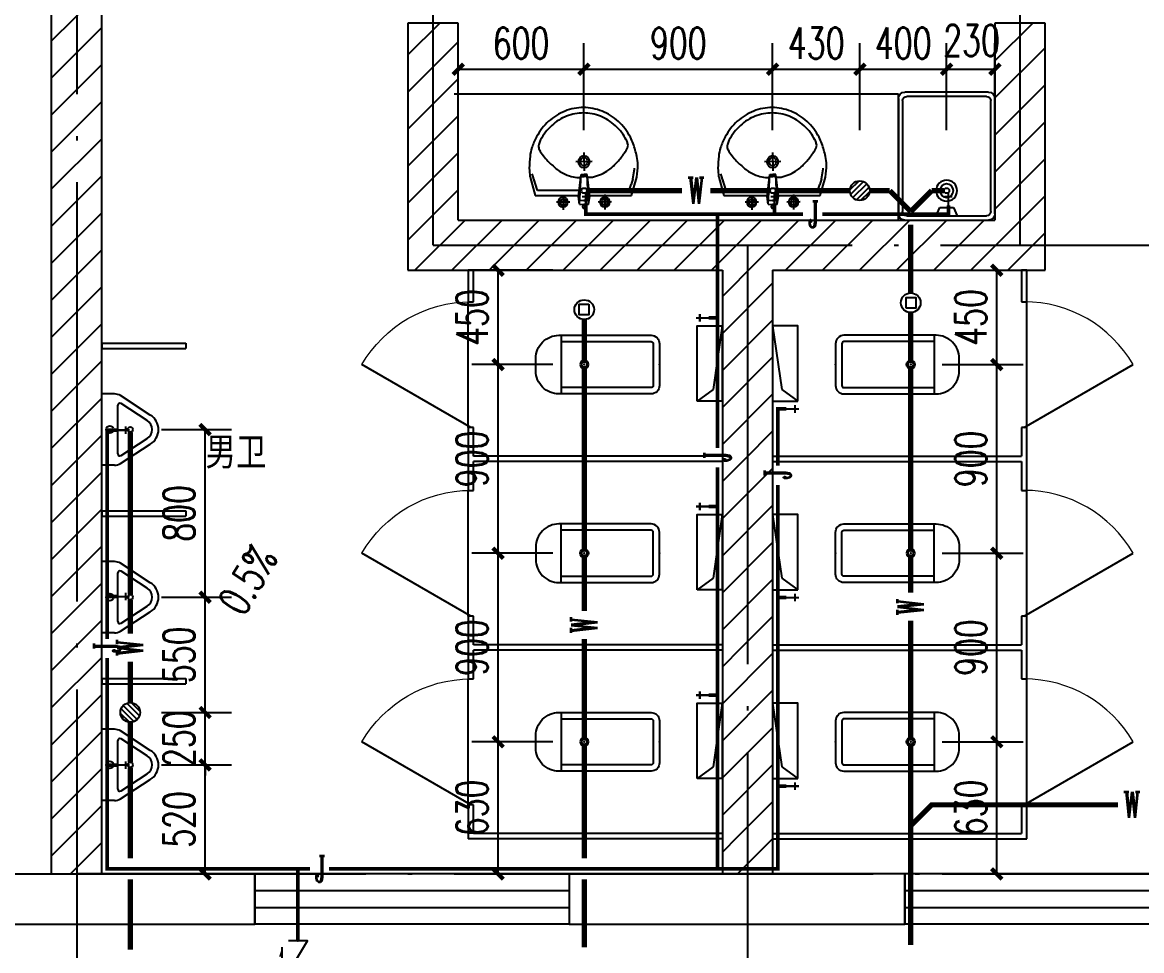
# Model space of a CAD drawing. Extents: x 12811826 to 27008858, y -1172757 to 50528.
# Drawn here: x 13500950 to 13506289, y -595630 to -591201 of the extents above; entities that cross this region are included whole.
import ezdxf

# ---------------------------------------------------------------- set-up
doc = ezdxf.new("R2010")
doc.units = 0
doc.header["$LTSCALE"] = 1000
doc.header["$MEASUREMENT"] = 0
doc.linetypes.add('DOTE', pattern=[2.42, 2, -0.2, 0.02, -0.2])
for name, color, linetype in [('DIM_SYMB', 3, 'Continuous'), ('DOTE', 8, 'DOTE'), ('EQUIP_地漏', 7, 'Continuous'), ('EQUIP_污水', 7, 'Continuous'), ('EQUIP_给水', 7, 'Continuous'), ('LVTRY', 6, 'Continuous'), ('PIPE-污水', 2, 'Continuous'), ('PIPE-给水', 3, 'Continuous'), ('PUB_HATCH', 8, 'Continuous'), ('PUB_TEXT', 7, 'Continuous'), ('TEXT_污水', 7, 'Continuous'), ('TEXT_给水', 7, 'Continuous'), ('TWT_DIM', 3, 'Continuous'), ('VALVE_给水', 7, 'Continuous'), ('WALL', 9, 'Continuous'), ('WALL-PARAPET', 6, 'Continuous'), ('WINDOW', 4, 'Continuous')]:
    doc.layers.add(name, color=color, linetype=linetype)
doc.styles.add('_TCH_DIM', font='SIMPLEX', dxfattribs={"bigfont": 'GBCBIG'})
doc.styles.add('_TCH_DIM_T3', font='SIMPLEX', dxfattribs={"width": 0.705882, "bigfont": 'GBCBIG'})
doc.styles.add('_TWT_PIPETEXT', font='COMPLEX', dxfattribs={"width": 0.8, "height": 2.5, "bigfont": 'HZTXT'})
doc.styles.add('YAYA', font='', dxfattribs={"width": 0.8, "height": 1})
doc.styles.get('YAYA').set_extended_font_data('SimSun')
doc.dimstyles.new('_TWT_ARCH&&50', dxfattribs={"dimtxt": 148.75, "dimasz": 50, "dimexe": 125, "dimexo": 150, "dimgap": 50, "dimtad": 1, "dimdec": 0, "dimzin": 0, "dimdsep": 46, "dimtxsty": '_TCH_DIM_T3', "dimblk": 'ARCHTICK', "dimcen": 0.09, "dimclrt": 7, "dimazin": 2, "dimtfac": 1, "dimtdec": 0, "dimtix": 1, "dimtmove": 2, "dimatfit": 3, "dimfxl": 0, "dimtolj": 1, "dimtzin": 0, "dimarcsym": 0})
pattern_1 = [(45, (0, 89.76), (-88.388383, 88.388383), [])]

# ---------------------------------------------------------------- blocks, each defined once
blk = doc.blocks.new('954652')
at = {"layer": 'LVTRY', "color": 3}
for p, q in [((1767462.5, 101357.1), (1767506.3, 101053.6)), ((1767506.3, 101053.6), (1767582.5, 100997.1))]:
    blk.add_line(p, q, dxfattribs=at)
blk.add_lwpolyline([(1767582.5, 100997.1), (1767582.5, 101357.1), (1767462.5, 101357.1), (1767462.5, 100997.1)], close=True, dxfattribs=at)
blk = doc.blocks.new('$lvtry$00000037')
for p, q in [((-305, -430, 0), (-305, -30, 0)), ((-285, -420, 0), (-285, -40, 0)), ((-275, 0, 0), (275, 0, 0)), ((-265, -20, 0), (265, -20, 0)), ((285, -40, 0), (285, -420, 0)), ((305, -30, 0), (305, -430, 0)), ((285, -180, 0), (245, -197.5, 0)), ((245, -197.5, 0), (245, -262.5, 0)), ((245, -262.5, 0), (285, -280, 0)), ((275, -460, 0), (-275, -460, 0)), ((265, -440, 0), (-265, -440, 0))]:
    blk.add_line(p, q)
for radius in [50, 32.5]:
    blk.add_circle((165, -230, 0), radius)
for centre, radius, start, end in [((-275, -30, 0), 30, 90, 180), ((-265, -40, 0), 20, 90, 180), ((265, -40, 0), 20, 0, 90), ((275, -30, 0), 30, 0, 90), ((-265, -420, 0), 20, 180, 270), ((265, -420, 0), 20, 270, 0), ((-275, -430, 0), 30, 180, 270), ((275, -430, 0), 30, 270, 0)]:
    blk.add_arc(centre, radius, start, end)
blk = doc.blocks.new('$lvtry$00000007')
for p, q in [((-170, 0, 0), (170, 0, 0)), ((-170, -61.1, 0), (-170, 0, 0)), ((170, -61.1, 0), (170, 0, 0)), ((-161.9, -88.4, 0), (-69.3, -230.6, 0)), ((-124.2, -91.5, 0), (-43.3, -215.6, 0)), ((-115.8, -76, 0), (115.8, -76, 0)), ((43.3, -215.6, 0), (124.2, -91.5, 0)), ((69.3, -230.6, 0), (161.9, -88.4, 0))]:
    blk.add_line(p, q)
blk.add_circle((0, -38, 0), 17.7)
for centre, radius, start, end in [((-120, -61.1, 0), 50, 180, 213.0863), ((-115.8, -86, 0), 10, 90, 213.0863), ((115.8, -86, 0), 10, 326.9137, 90), ((120, -61.1, 0), 50, 326.9137, 0), ((0, -190.6, 0), 80, 210, 330), ((0, -190.6, 0), 50, 210, 330)]:
    blk.add_arc(centre, radius, start, end)
blk = doc.blocks.new('$TCHSYS$APDOOR2D')
blk.add_line((0.5, 0), (0, 0.866))
at = {"lineweight": 13}
blk.add_arc((0.5, 0), 1, 120, 180, dxfattribs=at)
blk = doc.blocks.new('$lvtry$00000192')
for p, q in [((-108.8, -118, 0), (-109.6, -48.6, 0)), ((110, -117.2, 0), (109.2, -47.8, 0)), ((-143.9, -83.7, 0), (-74.5, -82.9, 0)), ((-23.5, -72.4, 0), (-30.1, -109.3, 0)), ((-23.5, -72.4, 0), (0.2, -72.7, 0)), ((-23.5, -72.4, 0), (-17.3, -211.8, 0)), ((-22.7, -91.1, 0), (0, -91.4, 0)), ((22.7, -91.7, 0), (0, -91.4, 0)), ((24, -73, 0), (0.2, -72.7, 0)), ((24, -73, 0), (14.4, -212.1, 0)), ((24, -73, 0), (29.7, -110, 0)), ((74.9, -82.9, 0), (144.3, -82.1, 0)), ((-249.2, -114, 0), (-276.5, -200, 0)), ((-29.5, -114, 0), (-249.2, -114, 0)), ((-236.7, -137.8, 0), (-247.1, -165.9, 0)), ((-234.7, -137.8, 0), (-26.5, -137.8, 0)), ((-30.1, -109.3, 0), (-17.3, -211.8, 0)), ((29.7, -110, 0), (14.4, -212.1, 0)), ((25.5, -137.8, 0), (243.1, -137.8, 0)), ((255.6, -114, 0), (29.1, -114, 0)), ((243.1, -137.8, 0), (262.9, -191.6, 0)), ((243.1, -137.8, 0), (271.8, -215.7, 0)), ((282.9, -200, 0), (255.6, -114, 0)), ((-256.5, -191.6, 0), (-247.1, -165.9, 0)), ((-17.7, -202.1, 0), (-1.3, -202.3, 0)), ((15, -202.5, 0), (-1.3, -202.3, 0)), ((-17.3, -211.8, 0), (-1.5, -211.9, 0)), ((14.4, -212.1, 0), (-1.5, -211.9, 0)), ((0.7, -314.2, 0), (-0.3, -228.6, 0)), ((-42.6, -271.9, 0), (43, -270.9, 0))]:
    blk.add_line(p, q)
for points in [[(-276.5, -200, 0.044851), (-281.9, -257.3, 0.06689), (-276.8, -295.6, 0.023023), (-257.4, -356.1, 0.044853), (-243.3, -385.6, 0.043799), (-214.9, -425.2, 0.044001), (-180.1, -459.1, 0.042834), (-139.4, -486.8, 0.043018), (-94.7, -507.1, 0.042273), (-46.8, -519.7, 0.042347), (2.4, -524, 0.04234), (51.7, -519.9, 0.042268), (99.6, -507.6, 0.043003), (144.4, -487.6, 0.042821), (185.3, -460, 0.043985), (220.2, -426.4, 0.043782), (248.9, -386.9, 0.044843), (272.9, -337.5, 0.059205), (282.9, -297.1, 0.030672), (286.5, -240.9, 0.04375), (283.2, -201.5, 0.001982), (283.1, -201.1, 0.000717), (282.9, -200)], [(-20.5, -199.9, 0.021783), (-40.4, -199.8, 0.043137), (-49.1, -200.9, 0.041783), (-92.1, -214, 0.044848), (-129.2, -232.9, 0.04131), (-155.5, -252.5, 0.026055), (-193.7, -290, 0.052783), (-227.6, -335.8, 0.159914), (-230.5, -349.3, 0.063485), (-228.6, -357.5, 0.0374), (-221.4, -373, 0.051256), (-198.3, -406.2, 0.043963), (-164.1, -439.5, 0.042872), (-127, -464.8, 0.042994), (-86.3, -483.4, 0.042296), (-42.5, -494.8, 0.042347), (2.5, -498.8, 0.042341), (47.5, -495.1, 0.042292), (91.3, -483.8, 0.04298), (132.2, -465.5, 0.042859), (169.4, -440.4, 0.043948), (202.3, -408.7, 0.046877), (227.2, -374.1, 0.041749), (235.2, -357.2, 0.059652), (238.1, -345.7, 0.177603), (233.7, -327, 0.063235), (189.1, -274.6, 0.024325), (145.8, -238.9, 0.043369), (120, -222.9, 0.042415), (76.2, -205.2, 0.050318), (37.7, -197.5, 0.034463), (32.6, -197.3, 0.015757), (19, -198.3, 0.015757)]]:
    blk.add_lwpolyline(points, format="xyb")
at = {"elevation": 0}
blk.add_lwpolyline([(-256.5, -191.6), (-264.5, -236.9), (-264.3, -241.3)], dxfattribs=at)
for centre, radius in [((-109.2, -83.3, 0), 23.8), ((-109.2, -83.3, 0), 14.2), ((109.6, -82.5, 0), 23.8), ((109.6, -82.5, 0), 14.2), ((0.2, -271.4, 0), 28.5), ((0.2, -271.4, 0), 19)]:
    blk.add_circle(centre, radius)
for centre, start, end in [((-1.2, -61.2, 0), 79.8328, 278.7823), ((1, -61.3, 0), 259.8328, 98.7823)]:
    blk.add_arc(centre, 6.83, start, end)
blk.add_point((0, -91.4, 0))
blk = doc.blocks.new('$lvtry$00000200')
at = {"color": 0}
for p, q in [((-109.8, -40, 0), (-109.8, -469.7, 0)), ((99.8, -30, 0), (-99.8, -30, 0)), ((109.8, -469.7, 0), (109.8, -40, 0))]:
    blk.add_line(p, q, dxfattribs=at)
at = {"color": 0, "elevation": 0}
blk.add_lwpolyline([(99.8, 0), (-99.8, 0, 0.414214), (-139.8, -40), (-139.8, -479.7, 0.414214), (-29.8, -589.7), (29.8, -589.7, 0.414214), (139.8, -479.7), (139.8, -40, 0.414214)], format="xyb", close=True, dxfattribs=at)
blk.add_lwpolyline([(139.8, -469.7), (-139.8, -469.7)], dxfattribs=at)
at = {"color": 0}
blk.add_circle((0, -358.6, 0), 20, dxfattribs=at)
for centre, start, end in [((-99.8, -40, 0), 90, 180), ((99.8, -40, 0), 0, 90)]:
    blk.add_arc(centre, 10, start, end, dxfattribs=at)
for p in [(0, 0), (0, -358.6, 0)]:
    blk.add_point(p, dxfattribs=at)
blk = doc.blocks.new('$TCHSYS$WIN2D')
for p, q in [((-0.5, 0.5), (0.5, 0.5)), ((-0.5, 0.5), (-0.5, -0.5)), ((0.5, 0.5), (0.5, -0.5)), ((0.5, 0.1667), (-0.5, 0.1667)), ((0.5, -0.1667), (-0.5, -0.1667)), ((-0.5, -0.5), (0.5, -0.5))]:
    blk.add_line(p, q)
blk = doc.blocks.new('$TwtSys$00000147')
blk.add_circle((0, 0, 0), 1)
blk = doc.blocks.new('$TwtSys$00000136')
at = {"elevation": 0}
blk.add_lwpolyline([(-51, 45), (51, 45), (51, -49), (-51, -49)], close=True, dxfattribs=at)
blk.add_circle((0, 0, 0), 93.8)
blk = doc.blocks.new('$TwtSys$00000141')
for p, q in [((-94, 8), (-10, 92)), ((-94, 8), (-10, 92)), ((-87, -35), (35, 87)), ((-87, -35), (35, 87)), ((-66, -66), (66, 66)), ((-66, -66), (66, 66)), ((-32, -87), (88, 33)), ((-32, -87), (88, 33)), ((11, -92), (92, -11)), ((11, -92), (92, -11))]:
    blk.add_line(p, q)
blk.add_circle((0, 0), 94)
blk.add_circle((0, 0), 94)
blk = doc.blocks.new('$TwtSys$00000320')
at = {"const_width": 20}
for points in [[(0, 0), (0, -121)], [(-37, -83), (37, -83)]]:
    blk.add_lwpolyline(points, dxfattribs=at)
blk = doc.blocks.new('$VALVE$00000315')
blk.add_line((-75, 125), (75, 125))
blk.add_lwpolyline([(-125, -75), (-125, 75), (125, -75), (125, 75)])
for p in [(-125, 0), (125, 0)]:
    blk.add_point(p)
blk.add_solid([(0, 125), (0, 150), (75, 125)])
blk = doc.blocks.new('_ArchTick')
at = {"color": 0, "linetype": 'ByBlock', "const_width": 0.4}
blk.add_lwpolyline([(-0.5, -0.5), (0.5, 0.5)], dxfattribs=at)
blk = doc.blocks.new('*D408')
at = {"layer": 'Defpoints', "color": 0}
for p in [(13503628.6, -591424.6), (13503028.6, -591865.8), (13503628.6, -591865.8)]:
    blk.add_point(p, dxfattribs=at)
at = {"layer": 'TWT_DIM', "color": 0, "lineweight": -2}
for p, q in [((13503028.6, -591715.8), (13503028.6, -591299.6)), ((13503628.6, -591715.8), (13503628.6, -591299.6)), ((13503028.6, -591424.6), (13503628.6, -591424.6))]:
    blk.add_line(p, q, dxfattribs=at)
at = {"layer": 'TWT_DIM', "color": 0, "lineweight": -2, "xscale": 50, "yscale": 50, "zscale": 50, "rotation": 180}
blk.add_blockref('_ArchTick', (13503028.6, -591424.6), dxfattribs=at)
at = {"layer": 'TWT_DIM', "color": 0, "lineweight": -2, "xscale": 50, "yscale": 50, "zscale": 50}
blk.add_blockref('_ArchTick', (13503628.6, -591424.6), dxfattribs=at)
at = {"layer": 'TWT_DIM', "color": 7, "insert": (13503328.6, -591300.2), "char_height": 148.75, "attachment_point": 5, "style": '_TCH_DIM_T3'}
blk.add_mtext('\\A1;600', dxfattribs=at)
blk = doc.blocks.new('*D409')
at = {"layer": 'Defpoints', "color": 0}
for p in [(13504528.6, -591424.6), (13503628.6, -591865.8), (13504528.6, -591865.8)]:
    blk.add_point(p, dxfattribs=at)
at = {"layer": 'TWT_DIM', "color": 0, "lineweight": -2}
for p, q in [((13503628.6, -591715.8), (13503628.6, -591299.6)), ((13504528.6, -591715.8), (13504528.6, -591299.6)), ((13503628.6, -591424.6), (13504528.6, -591424.6))]:
    blk.add_line(p, q, dxfattribs=at)
at = {"layer": 'TWT_DIM', "color": 0, "lineweight": -2, "xscale": 50, "yscale": 50, "zscale": 50, "rotation": 180}
blk.add_blockref('_ArchTick', (13503628.6, -591424.6), dxfattribs=at)
at = {"layer": 'TWT_DIM', "color": 0, "lineweight": -2, "xscale": 50, "yscale": 50, "zscale": 50}
blk.add_blockref('_ArchTick', (13504528.6, -591424.6), dxfattribs=at)
at = {"layer": 'TWT_DIM', "color": 7, "insert": (13504078.6, -591300.2), "char_height": 148.75, "attachment_point": 5, "style": '_TCH_DIM_T3'}
blk.add_mtext('\\A1;900', dxfattribs=at)
blk = doc.blocks.new('*D410')
at = {"layer": 'Defpoints', "color": 0}
for p in [(13504944.4, -591424.6), (13504528.6, -591865.8), (13504944.4, -591865.8)]:
    blk.add_point(p, dxfattribs=at)
at = {"layer": 'TWT_DIM', "color": 0, "lineweight": -2}
for p, q in [((13504528.6, -591715.8), (13504528.6, -591299.6)), ((13504944.4, -591715.8), (13504944.4, -591299.6)), ((13504528.6, -591424.6), (13504944.4, -591424.6))]:
    blk.add_line(p, q, dxfattribs=at)
at = {"layer": 'TWT_DIM', "color": 0, "lineweight": -2, "xscale": 50, "yscale": 50, "zscale": 50, "rotation": 180}
blk.add_blockref('_ArchTick', (13504528.6, -591424.6), dxfattribs=at)
at = {"layer": 'TWT_DIM', "color": 0, "lineweight": -2, "xscale": 50, "yscale": 50, "zscale": 50}
blk.add_blockref('_ArchTick', (13504944.4, -591424.6), dxfattribs=at)
at = {"layer": 'TWT_DIM', "color": 7, "insert": (13504736.5, -591300.2), "char_height": 148.75, "attachment_point": 5, "style": '_TCH_DIM_T3'}
blk.add_mtext('\\A1;430', dxfattribs=at)
blk = doc.blocks.new('*D411')
at = {"layer": 'Defpoints', "color": 0}
for p in [(13505358.6, -591424.6), (13504944.4, -591865.8), (13505358.6, -591865.8)]:
    blk.add_point(p, dxfattribs=at)
at = {"layer": 'TWT_DIM', "color": 0, "lineweight": -2}
for p, q in [((13504944.4, -591715.8), (13504944.4, -591299.6)), ((13505358.6, -591715.8), (13505358.6, -591299.6)), ((13504944.4, -591424.6), (13505358.6, -591424.6))]:
    blk.add_line(p, q, dxfattribs=at)
at = {"layer": 'TWT_DIM', "color": 0, "lineweight": -2, "xscale": 50, "yscale": 50, "zscale": 50, "rotation": 180}
blk.add_blockref('_ArchTick', (13504944.4, -591424.6), dxfattribs=at)
at = {"layer": 'TWT_DIM', "color": 0, "lineweight": -2, "xscale": 50, "yscale": 50, "zscale": 50}
blk.add_blockref('_ArchTick', (13505358.6, -591424.6), dxfattribs=at)
at = {"layer": 'TWT_DIM', "color": 7, "insert": (13505151.5, -591300.2), "char_height": 148.75, "attachment_point": 5, "style": '_TCH_DIM_T3'}
blk.add_mtext('\\A1;400', dxfattribs=at)
blk = doc.blocks.new('*D412')
at = {"layer": 'Defpoints', "color": 0}
for p in [(13505588.6, -591424.6), (13505358.6, -591865.8), (13505588.6, -591865.8)]:
    blk.add_point(p, dxfattribs=at)
at = {"layer": 'TWT_DIM', "color": 0, "lineweight": -2}
for p, q in [((13505358.6, -591715.8), (13505358.6, -591299.6)), ((13505588.6, -591715.8), (13505588.6, -591299.6)), ((13505358.6, -591424.6), (13505588.6, -591424.6))]:
    blk.add_line(p, q, dxfattribs=at)
at = {"layer": 'TWT_DIM', "color": 0, "lineweight": -2, "xscale": 50, "yscale": 50, "zscale": 50, "rotation": 180}
blk.add_blockref('_ArchTick', (13505358.6, -591424.6), dxfattribs=at)
at = {"layer": 'TWT_DIM', "color": 0, "lineweight": -2, "xscale": 50, "yscale": 50, "zscale": 50}
blk.add_blockref('_ArchTick', (13505588.6, -591424.6), dxfattribs=at)
at = {"layer": 'TWT_DIM', "color": 7, "insert": (13505477.3, -591287.1), "char_height": 148.75, "attachment_point": 5, "style": '_TCH_DIM_T3'}
blk.add_mtext('\\A1;230', dxfattribs=at)
blk = doc.blocks.new('*D413')
at = {"layer": 'Defpoints', "color": 0}
for p in [(13501463.9, -593143.8), (13501821.3, -593143.8), (13501463.9, -593943.8)]:
    blk.add_point(p, dxfattribs=at)
at = {"layer": 'TWT_DIM', "color": 0, "lineweight": -2}
for p, q in [((13501613.9, -593143.8), (13501946.3, -593143.8)), ((13501821.3, -593943.8), (13501821.3, -593143.8)), ((13501613.9, -593943.8), (13501946.3, -593943.8))]:
    blk.add_line(p, q, dxfattribs=at)
at = {"layer": 'TWT_DIM', "color": 0, "lineweight": -2, "xscale": 50, "yscale": 50, "zscale": 50}
for p, rotation in [((13501821.3, -593143.8), 90), ((13501821.3, -593943.8), 270)]:
    blk.add_blockref('_ArchTick', p, dxfattribs=dict(at, rotation=rotation))
at = {"layer": 'TWT_DIM', "color": 7, "insert": (13501696.9, -593543.8), "char_height": 148.75, "attachment_point": 5, "rotation": 90, "style": '_TCH_DIM_T3'}
blk.add_mtext('\\A1;800', dxfattribs=at)
blk = doc.blocks.new('*D414')
at = {"layer": 'Defpoints', "color": 0}
for p in [(13501463.9, -593943.8), (13501821.3, -593943.8), (13501463.9, -594493.5)]:
    blk.add_point(p, dxfattribs=at)
at = {"layer": 'TWT_DIM', "color": 0, "lineweight": -2}
for p, q in [((13501613.9, -593943.8), (13501946.3, -593943.8)), ((13501821.3, -594493.5), (13501821.3, -593943.8)), ((13501613.9, -594493.5), (13501946.3, -594493.5))]:
    blk.add_line(p, q, dxfattribs=at)
at = {"layer": 'TWT_DIM', "color": 0, "lineweight": -2, "xscale": 50, "yscale": 50, "zscale": 50}
for p, rotation in [((13501821.3, -593943.8), 90), ((13501821.3, -594493.5), 270)]:
    blk.add_blockref('_ArchTick', p, dxfattribs=dict(at, rotation=rotation))
at = {"layer": 'TWT_DIM', "color": 7, "insert": (13501696.9, -594218.7), "char_height": 148.75, "attachment_point": 5, "rotation": 90, "style": '_TCH_DIM_T3'}
blk.add_mtext('\\A1;550', dxfattribs=at)
blk = doc.blocks.new('*D415')
at = {"layer": 'Defpoints', "color": 0}
for p in [(13501463.9, -594493.5), (13501821.3, -594493.5), (13501463.9, -594743.8)]:
    blk.add_point(p, dxfattribs=at)
at = {"layer": 'TWT_DIM', "color": 0, "lineweight": -2}
for p, q in [((13501821.3, -594493.5), (13501821.3, -594443.5)), ((13501613.9, -594493.5), (13501946.3, -594493.5)), ((13501821.3, -594743.8), (13501821.3, -594493.5)), ((13501613.9, -594743.8), (13501946.3, -594743.8)), ((13501821.3, -594743.8), (13501821.3, -594793.8))]:
    blk.add_line(p, q, dxfattribs=at)
at = {"layer": 'TWT_DIM', "color": 0, "lineweight": -2, "xscale": 50, "yscale": 50, "zscale": 50}
for p, rotation in [((13501821.3, -594493.5), 270), ((13501821.3, -594743.8), 90)]:
    blk.add_blockref('_ArchTick', p, dxfattribs=dict(at, rotation=rotation))
at = {"layer": 'TWT_DIM', "color": 7, "insert": (13501696.9, -594618.7), "char_height": 148.75, "attachment_point": 5, "rotation": 90, "style": '_TCH_DIM_T3'}
blk.add_mtext('\\A1;250', dxfattribs=at)
blk = doc.blocks.new('*D416')
at = {"layer": 'Defpoints', "color": 0}
for p in [(13501463.9, -594743.8), (13501821.3, -594743.8), (13501463.9, -595263.8)]:
    blk.add_point(p, dxfattribs=at)
at = {"layer": 'TWT_DIM', "color": 0, "lineweight": -2}
for p, q in [((13501613.9, -594743.8), (13501946.3, -594743.8)), ((13501821.3, -595263.8), (13501821.3, -594743.8)), ((13501613.9, -595263.8), (13501946.3, -595263.8))]:
    blk.add_line(p, q, dxfattribs=at)
at = {"layer": 'TWT_DIM', "color": 0, "lineweight": -2, "xscale": 50, "yscale": 50, "zscale": 50}
for p, rotation in [((13501821.3, -594743.8), 90), ((13501821.3, -595263.8), 270)]:
    blk.add_blockref('_ArchTick', p, dxfattribs=dict(at, rotation=rotation))
at = {"layer": 'TWT_DIM', "color": 7, "insert": (13501696.9, -595003.8), "char_height": 148.75, "attachment_point": 5, "rotation": 90, "style": '_TCH_DIM_T3'}
blk.add_mtext('\\A1;520', dxfattribs=at)
blk = doc.blocks.new('*D417')
at = {"layer": 'Defpoints', "color": 0}
for p in [(13503219.1, -592383.8), (13503629.9, -592383.8), (13503629.9, -592833.8)]:
    blk.add_point(p, dxfattribs=at)
at = {"layer": 'TWT_DIM', "color": 0, "lineweight": -2}
for p, q in [((13503479.9, -592383.8), (13503094.1, -592383.8)), ((13503219.1, -592833.8), (13503219.1, -592383.8)), ((13503479.9, -592833.8), (13503094.1, -592833.8))]:
    blk.add_line(p, q, dxfattribs=at)
at = {"layer": 'TWT_DIM', "color": 0, "lineweight": -2, "xscale": 50, "yscale": 50, "zscale": 50}
for p, rotation in [((13503219.1, -592383.8), 90), ((13503219.1, -592833.8), 270)]:
    blk.add_blockref('_ArchTick', p, dxfattribs=dict(at, rotation=rotation))
at = {"layer": 'TWT_DIM', "color": 7, "insert": (13503094.7, -592608.8), "char_height": 148.75, "attachment_point": 5, "rotation": 90, "style": '_TCH_DIM_T3'}
blk.add_mtext('\\A1;450', dxfattribs=at)
blk = doc.blocks.new('*D418')
at = {"layer": 'Defpoints', "color": 0}
for p in [(13503219.1, -592833.8), (13503629.9, -592833.8), (13503629.9, -593733.8)]:
    blk.add_point(p, dxfattribs=at)
at = {"layer": 'TWT_DIM', "color": 0, "lineweight": -2}
for p, q in [((13503479.9, -592833.8), (13503094.1, -592833.8)), ((13503219.1, -593733.8), (13503219.1, -592833.8)), ((13503479.9, -593733.8), (13503094.1, -593733.8))]:
    blk.add_line(p, q, dxfattribs=at)
at = {"layer": 'TWT_DIM', "color": 0, "lineweight": -2, "xscale": 50, "yscale": 50, "zscale": 50}
for p, rotation in [((13503219.1, -592833.8), 90), ((13503219.1, -593733.8), 270)]:
    blk.add_blockref('_ArchTick', p, dxfattribs=dict(at, rotation=rotation))
at = {"layer": 'TWT_DIM', "color": 7, "insert": (13503094.7, -593283.8), "char_height": 148.75, "attachment_point": 5, "rotation": 90, "style": '_TCH_DIM_T3'}
blk.add_mtext('\\A1;900', dxfattribs=at)
blk = doc.blocks.new('*D419')
at = {"layer": 'Defpoints', "color": 0}
for p in [(13503219.1, -593733.8), (13503629.9, -593733.8), (13503629.9, -594633.8)]:
    blk.add_point(p, dxfattribs=at)
at = {"layer": 'TWT_DIM', "color": 0, "lineweight": -2}
for p, q in [((13503479.9, -593733.8), (13503094.1, -593733.8)), ((13503219.1, -594633.8), (13503219.1, -593733.8)), ((13503479.9, -594633.8), (13503094.1, -594633.8))]:
    blk.add_line(p, q, dxfattribs=at)
at = {"layer": 'TWT_DIM', "color": 0, "lineweight": -2, "xscale": 50, "yscale": 50, "zscale": 50}
for p, rotation in [((13503219.1, -593733.8), 90), ((13503219.1, -594633.8), 270)]:
    blk.add_blockref('_ArchTick', p, dxfattribs=dict(at, rotation=rotation))
at = {"layer": 'TWT_DIM', "color": 7, "insert": (13503094.7, -594183.8), "char_height": 148.75, "attachment_point": 5, "rotation": 90, "style": '_TCH_DIM_T3'}
blk.add_mtext('\\A1;900', dxfattribs=at)
blk = doc.blocks.new('*D420')
at = {"layer": 'Defpoints', "color": 0}
for p in [(13503219.1, -594633.8), (13503629.9, -594633.8), (13503629.9, -595263.8)]:
    blk.add_point(p, dxfattribs=at)
at = {"layer": 'TWT_DIM', "color": 0, "lineweight": -2}
for p, q in [((13503479.9, -594633.8), (13503094.1, -594633.8)), ((13503219.1, -595263.8), (13503219.1, -594633.8)), ((13503479.9, -595263.8), (13503094.1, -595263.8))]:
    blk.add_line(p, q, dxfattribs=at)
at = {"layer": 'TWT_DIM', "color": 0, "lineweight": -2, "xscale": 50, "yscale": 50, "zscale": 50}
for p, rotation in [((13503219.1, -594633.8), 90), ((13503219.1, -595263.8), 270)]:
    blk.add_blockref('_ArchTick', p, dxfattribs=dict(at, rotation=rotation))
at = {"layer": 'TWT_DIM', "color": 7, "insert": (13503094.7, -594948.8), "char_height": 148.75, "attachment_point": 5, "rotation": 90, "style": '_TCH_DIM_T3'}
blk.add_mtext('\\A1;630', dxfattribs=at)
blk = doc.blocks.new('*D421')
at = {"layer": 'Defpoints', "color": 0}
for p in [(13505187.2, -592383.8), (13505598, -592383.8), (13505187.2, -592833.8)]:
    blk.add_point(p, dxfattribs=at)
at = {"layer": 'TWT_DIM', "color": 0, "lineweight": -2}
for p, q in [((13505337.2, -592383.8), (13505723, -592383.8)), ((13505598, -592833.8), (13505598, -592383.8)), ((13505337.2, -592833.8), (13505723, -592833.8))]:
    blk.add_line(p, q, dxfattribs=at)
at = {"layer": 'TWT_DIM', "color": 0, "lineweight": -2, "xscale": 50, "yscale": 50, "zscale": 50}
for p, rotation in [((13505598, -592383.8), 90), ((13505598, -592833.8), 270)]:
    blk.add_blockref('_ArchTick', p, dxfattribs=dict(at, rotation=rotation))
at = {"layer": 'TWT_DIM', "color": 7, "insert": (13505473.7, -592608.8), "char_height": 148.75, "attachment_point": 5, "rotation": 90, "style": '_TCH_DIM_T3'}
blk.add_mtext('\\A1;450', dxfattribs=at)
blk = doc.blocks.new('*D422')
at = {"layer": 'Defpoints', "color": 0}
for p in [(13505187.2, -592833.8), (13505598, -592833.8), (13505187.2, -593733.8)]:
    blk.add_point(p, dxfattribs=at)
at = {"layer": 'TWT_DIM', "color": 0, "lineweight": -2}
for p, q in [((13505337.2, -592833.8), (13505723, -592833.8)), ((13505598, -593733.8), (13505598, -592833.8)), ((13505337.2, -593733.8), (13505723, -593733.8))]:
    blk.add_line(p, q, dxfattribs=at)
at = {"layer": 'TWT_DIM', "color": 0, "lineweight": -2, "xscale": 50, "yscale": 50, "zscale": 50}
for p, rotation in [((13505598, -592833.8), 90), ((13505598, -593733.8), 270)]:
    blk.add_blockref('_ArchTick', p, dxfattribs=dict(at, rotation=rotation))
at = {"layer": 'TWT_DIM', "color": 7, "insert": (13505473.7, -593283.8), "char_height": 148.75, "attachment_point": 5, "rotation": 90, "style": '_TCH_DIM_T3'}
blk.add_mtext('\\A1;900', dxfattribs=at)
blk = doc.blocks.new('*D423')
at = {"layer": 'Defpoints', "color": 0}
for p in [(13505187.2, -593733.8), (13505598, -593733.8), (13505187.2, -594633.8)]:
    blk.add_point(p, dxfattribs=at)
at = {"layer": 'TWT_DIM', "color": 0, "lineweight": -2}
for p, q in [((13505337.2, -593733.8), (13505723, -593733.8)), ((13505598, -594633.8), (13505598, -593733.8)), ((13505337.2, -594633.8), (13505723, -594633.8))]:
    blk.add_line(p, q, dxfattribs=at)
at = {"layer": 'TWT_DIM', "color": 0, "lineweight": -2, "xscale": 50, "yscale": 50, "zscale": 50}
for p, rotation in [((13505598, -593733.8), 90), ((13505598, -594633.8), 270)]:
    blk.add_blockref('_ArchTick', p, dxfattribs=dict(at, rotation=rotation))
at = {"layer": 'TWT_DIM', "color": 7, "insert": (13505473.7, -594183.8), "char_height": 148.75, "attachment_point": 5, "rotation": 90, "style": '_TCH_DIM_T3'}
blk.add_mtext('\\A1;900', dxfattribs=at)
blk = doc.blocks.new('*D424')
at = {"layer": 'Defpoints', "color": 0}
for p in [(13505187.2, -594633.8), (13505598, -594633.8), (13505187.2, -595263.8)]:
    blk.add_point(p, dxfattribs=at)
at = {"layer": 'TWT_DIM', "color": 0, "lineweight": -2}
for p, q in [((13505337.2, -594633.8), (13505723, -594633.8)), ((13505598, -595263.8), (13505598, -594633.8)), ((13505337.2, -595263.8), (13505723, -595263.8))]:
    blk.add_line(p, q, dxfattribs=at)
at = {"layer": 'TWT_DIM', "color": 0, "lineweight": -2, "xscale": 50, "yscale": 50, "zscale": 50}
for p, rotation in [((13505598, -594633.8), 90), ((13505598, -595263.8), 270)]:
    blk.add_blockref('_ArchTick', p, dxfattribs=dict(at, rotation=rotation))
at = {"layer": 'TWT_DIM', "color": 7, "insert": (13505473.7, -594948.8), "char_height": 148.75, "attachment_point": 5, "rotation": 90, "style": '_TCH_DIM_T3'}
blk.add_mtext('\\A1;630', dxfattribs=at)

msp = doc.modelspace()

# ---------------------------------------------------------------- hatches: boundary and pattern name
at = {"layer": 'PIPE-污水', "linetype": 'Continuous'}
for points in [[(13505287.2, -594934.3), (13505278.3, -594925.4), (13505282, -594921.8)], [(13505287.2, -594934.3), (13505287.2, -594921.8), (13505282, -594921.8)]]:
    msp.add_hatch(color=256, dxfattribs=at).paths.add_polyline_path(points)
at = {"layer": 'PIPE-给水', "linetype": 'Continuous'}
for points in [[(13503637.5, -592116.7), (13503628.8, -592116.7), (13503628.8, -592125.5)], [(13503637.5, -592116.7), (13503637.5, -592125.5), (13503628.8, -592125.5)], [(13505366.7, -592116.7), (13505375.4, -592116.7), (13505375.4, -592125.5)], [(13505366.7, -592116.7), (13505366.7, -592125.5), (13505375.4, -592125.5)], [(13504553, -593045.5), (13504553, -593036.8), (13504544.3, -593036.8)], [(13504553, -593045.5), (13504544.3, -593045.5), (13504544.3, -593036.8)], [(13501354.6, -593146.4), (13501354.6, -593137.7), (13501345.8, -593137.7)], [(13501354.6, -593146.4), (13501345.8, -593146.4), (13501345.8, -593137.7)], [(13501354.6, -595240.3), (13501354.6, -595249), (13501345.8, -595249)], [(13501354.6, -595240.3), (13501345.8, -595240.3), (13501345.8, -595249)], [(13504553, -595240.3), (13504561.8, -595240.3), (13504561.8, -595249)], [(13504553, -595240.3), (13504553, -595249), (13504561.8, -595249)]]:
    msp.add_hatch(color=256, dxfattribs=at).paths.add_polyline_path(points)
at = {"layer": 'PUB_HATCH'}
h = msp.add_hatch(dxfattribs=at)
h.set_pattern_fill('普通砖', color=256, scale=50, style=0)
h.set_pattern_definition(pattern_1)
h.paths.add_polyline_path([(13501328.6, -590283.8), (13501088.6, -590283.8), (13501088.6, -595263.8), (13501328.6, -595263.8)])
h = msp.add_hatch(dxfattribs=at)
h.set_pattern_fill('普通砖', color=256, scale=50, style=0)
h.set_pattern_definition(pattern_1)
h.paths.add_polyline_path([(13503028.6, -592143.8), (13503028.6, -591203.8), (13502788.6, -591203.8), (13502788.6, -592383.8)])
h = msp.add_hatch(dxfattribs=at)
h.set_pattern_fill('普通砖', color=256, scale=50, style=0)
h.set_pattern_definition(pattern_1)
h.paths.add_polyline_path([(13505828.6, -592383.8), (13505828.6, -591203.8), (13505588.6, -591203.8), (13505588.6, -592143.8)])
h = msp.add_hatch(dxfattribs=at)
h.set_pattern_fill('普通砖', color=256, scale=50, style=0)
h.set_pattern_definition(pattern_1)
h.paths.add_polyline_path([(13502788.6, -592383.8), (13504288.6, -592383.8), (13504368.6, -592303.8), (13504288.6, -592143.8), (13503028.6, -592143.8)])
h = msp.add_hatch(dxfattribs=at)
h.set_pattern_fill('普通砖', color=256, scale=50, style=0)
h.set_pattern_definition(pattern_1)
h.paths.add_polyline_path([(13504368.6, -592303.8), (13504528.6, -592383.8), (13505828.6, -592383.8), (13505588.6, -592143.8), (13504288.6, -592143.8)])
h = msp.add_hatch(dxfattribs=at)
h.set_pattern_fill('普通砖', color=256, scale=50, style=0)
h.set_pattern_definition(pattern_1)
h.paths.add_polyline_path([(13504368.6, -592303.8), (13504288.6, -592383.8), (13504288.6, -593283.8), (13504528.6, -593283.8), (13504528.6, -592383.8)])
h = msp.add_hatch(dxfattribs=at)
h.set_pattern_fill('普通砖', color=256, scale=50, style=0)
h.set_pattern_definition(pattern_1)
h.paths.add_polyline_path([(13504528.6, -593283.8), (13504288.6, -593283.8), (13504288.6, -594183.8), (13504528.6, -594183.8)])
h = msp.add_hatch(dxfattribs=at)
h.set_pattern_fill('普通砖', color=256, scale=50, style=0)
h.set_pattern_definition(pattern_1)
h.paths.add_polyline_path([(13504528.6, -594183.8), (13504288.6, -594183.8), (13504288.6, -595083.7), (13504528.6, -595083.7)])
h = msp.add_hatch(dxfattribs=at)
h.set_pattern_fill('普通砖', color=256, scale=50, style=0)
h.set_pattern_definition(pattern_1)
h.paths.add_polyline_path([(13504528.6, -595083.7), (13504288.6, -595083.7), (13504288.6, -595263.8), (13504528.6, -595263.8)])

# ---------------------------------------------------------------- linework, layer by layer
at = {"layer": 'DIM_SYMB'}
for points in [[(13503895.9, -590659.4, 0, 0, 0), (13503895.9, -591109.4, 40, 0, 0), (13503895.9, -591259.4, 0, 0, 0)], [(13502287.2, -593662.7, 0, 0, 0), (13502059.8, -594051, 40, 0, 0), (13501984, -594180.5, 0, 0, 0)]]:
    msp.add_lwpolyline(points, format="xyseb", dxfattribs=at)
at = {"layer": 'DOTE'}
for p, q in [((13501208.6, -589543.8), (13501208.6, -596003.8)), ((13502908.6, -592263.8), (13502908.6, -589543.8)), ((13505708.6, -592263.8), (13505708.6, -589543.8)), ((13502908.6, -592263.8), (13508148.6, -592263.8)), ((13504408.6, -592263.8), (13504408.6, -596003.8)), ((13500588.6, -595263.8), (13508148.6, -595263.8))]:
    msp.add_line(p, q, dxfattribs=at)
at = {"layer": 'LVTRY'}
for p, q in [((13505128.6, -591543.8), (13503008.6, -591543.8)), ((13505128.6, -592143.8), (13505128.6, -591543.8)), ((13503076.1, -592383.8), (13503076.1, -592533.8)), ((13503101.1, -592383.8), (13503076.1, -592383.8)), ((13503101.1, -592533.8), (13503101.1, -592383.8)), ((13505716.1, -592383.8), (13505716.1, -592533.8)), ((13505741.1, -592383.8), (13505716.1, -592383.8)), ((13505741.1, -592533.8), (13505741.1, -592383.8)), ((13503076.1, -592533.8), (13503101.1, -592533.8)), ((13503076.1, -593133.8, 400), (13503076.1, -592533.8, 400)), ((13505716.1, -592533.8), (13505741.1, -592533.8)), ((13505741.1, -593133.8, 400), (13505741.1, -592533.8, 400)), ((13501328.6, -592731.3), (13501728.6, -592731.3)), ((13501328.6, -592731.3), (13501328.6, -592756.3)), ((13501728.6, -592731.3), (13501728.6, -592756.3)), ((13501328.6, -592756.3), (13501728.6, -592756.3)), ((13503101.1, -593133.8), (13503076.1, -593133.8)), ((13503076.1, -593133.8), (13503076.1, -593283.8)), ((13503101.1, -593271.3), (13503101.1, -593133.8)), ((13505741.1, -593133.8), (13505716.1, -593133.8)), ((13505716.1, -593133.8), (13505716.1, -593271.3)), ((13505741.1, -593283.8), (13505741.1, -593133.8)), ((13504288.6, -593271.3), (13503101.1, -593271.3)), ((13504528.6, -593271.3), (13505716.1, -593271.3)), ((13504528.6, -593271.3), (13504528.6, -593296.3)), ((13503076.1, -593283.8), (13503076.1, -593433.8)), ((13504288.6, -593296.3), (13503101.1, -593296.3)), ((13503101.1, -593433.8), (13503101.1, -593296.3)), ((13504528.6, -593296.3), (13505716.1, -593296.3)), ((13505716.1, -593296.3), (13505716.1, -593433.8)), ((13505741.1, -593433.8), (13505741.1, -593283.8)), ((13503076.1, -593433.8), (13503101.1, -593433.8)), ((13503076.1, -594033.8, 400), (13503076.1, -593433.8, 400)), ((13505716.1, -593433.8), (13505741.1, -593433.8)), ((13505741.1, -594033.8, 400), (13505741.1, -593433.8, 400)), ((13501328.6, -593531.3), (13501728.6, -593531.3)), ((13501328.6, -593531.3), (13501328.6, -593556.3)), ((13501728.6, -593531.3), (13501728.6, -593556.3)), ((13501328.6, -593556.3), (13501728.6, -593556.3)), ((13503101.1, -594033.8), (13503076.1, -594033.8)), ((13503076.1, -594033.8), (13503076.1, -594183.8)), ((13503101.1, -594171.3), (13503101.1, -594033.8)), ((13505741.1, -594033.8), (13505716.1, -594033.8)), ((13505716.1, -594033.8), (13505716.1, -594171.3)), ((13505741.1, -594183.8), (13505741.1, -594033.8)), ((13503076.1, -594183.8), (13503076.1, -594333.8)), ((13504288.6, -594171.3), (13503101.1, -594171.3)), ((13504528.6, -594171.3), (13505716.1, -594171.3)), ((13504528.6, -594171.3), (13504528.6, -594196.3)), ((13505741.1, -594333.8), (13505741.1, -594183.8)), ((13504288.6, -594196.3), (13503101.1, -594196.3)), ((13503101.1, -594333.8), (13503101.1, -594196.3)), ((13504528.6, -594196.3), (13505716.1, -594196.3)), ((13505716.1, -594196.3), (13505716.1, -594333.8)), ((13501328.6, -594331.3), (13501728.6, -594331.3)), ((13501328.6, -594331.3), (13501328.6, -594356.3)), ((13501728.6, -594331.3), (13501728.6, -594356.3)), ((13503076.1, -594333.8), (13503101.1, -594333.8)), ((13503076.1, -594933.8, 400), (13503076.1, -594333.8, 400)), ((13505716.1, -594333.8), (13505741.1, -594333.8)), ((13505741.1, -594933.8, 400), (13505741.1, -594333.8, 400)), ((13501328.6, -594356.3), (13501728.6, -594356.3)), ((13503101.1, -594933.8), (13503076.1, -594933.8)), ((13503076.1, -594933.8), (13503076.1, -595096.2)), ((13503101.1, -595071.2), (13503101.1, -594933.8)), ((13505741.1, -594933.8), (13505716.1, -594933.8)), ((13505716.1, -594933.8), (13505716.1, -595071.2)), ((13505741.1, -595096.2), (13505741.1, -594933.8)), ((13504288.6, -595096.2), (13503076.1, -595096.2)), ((13504288.6, -595071.2), (13503101.1, -595071.2)), ((13504528.6, -595071.2), (13505716.1, -595071.2)), ((13504528.6, -595071.2), (13504528.6, -595096.2)), ((13504528.6, -595096.2), (13505741.1, -595096.2))]:
    msp.add_line(p, q, dxfattribs=at)
at = {"layer": 'PIPE-污水', "linetype": 'Continuous', "ltscale": 0.25, "const_width": 25}
for points in [[(13504096.8, -592003.8), (13503641.9, -592003.8)], [(13504516.9, -592003.8), (13504230.6, -592003.8)], [(13504897.3, -592003.8), (13504541.9, -592003.8)], [(13505087.2, -592003.8), (13504991.4, -592003.8)], [(13505087.2, -592003.8), (13505187.2, -592103.8)], [(13505287.2, -592003.8), (13505187.2, -592103.8)], [(13505346.1, -592003.8), (13505287.2, -592003.8)], [(13505187.2, -592166.7), (13505187.2, -592491.9)], [(13505187.2, -592585.9), (13505187.2, -592821.3)], [(13503629.9, -592821.3), (13503629.9, -592618.5)], [(13503629.9, -592846.3), (13503629.9, -593721.3)], [(13505187.2, -592846.3), (13505187.2, -593721.3)], [(13501463.9, -593156.3), (13501463.9, -593931.3)], [(13503629.9, -593746.3), (13503629.9, -594008.9)], [(13505187.2, -593746.3), (13505187.2, -593922.3)], [(13501463.9, -593956.3), (13501463.9, -594117.2)], [(13505187.2, -594056.1), (13505187.2, -594621.3)], [(13503629.9, -594142.8), (13503629.9, -594621.3)], [(13501463.9, -594251), (13501463.9, -594446.5)], [(13501463.9, -594540.6), (13501463.9, -594731.3)], [(13503629.9, -594646.3), (13503629.9, -595190.3)], [(13505187.2, -594646.3), (13505187.2, -595034.3)], [(13501463.9, -594756.3), (13501463.9, -595190.3)], [(13505287.2, -594934.3), (13505187.2, -595034.3)], [(13505287.2, -594934.3), (13506176, -594934.3)], [(13505187.2, -595034.3), (13505187.2, -595602.9)], [(13501463.9, -595290.3), (13501463.9, -595626.2)], [(13503629.9, -595290.3), (13503629.9, -595614.6)]]:
    msp.add_lwpolyline(points, dxfattribs=at)
at = {"layer": 'PIPE-给水', "linetype": 'Continuous', "ltscale": 0.25, "const_width": 17.5}
for points in [[(13503637.5, -592116.7), (13503637.5, -592074.5)], [(13504537.5, -592116.7), (13504537.5, -592074.5)], [(13505366.7, -592116.7), (13505366.7, -592074.5)], [(13503637.5, -592116.7), (13504265.9, -592116.7)], [(13504265.9, -592611), (13504265.9, -592116.7)], [(13504265.9, -592116.7), (13504537.5, -592116.7)], [(13504537.5, -592116.7), (13504674, -592116.7)], [(13504765.9, -592116.7), (13505366.7, -592116.7)], [(13504265.9, -592611), (13504222.6, -592611)], [(13504265.9, -593232.1), (13504265.9, -592611)], [(13504553, -593045.5), (13504593.1, -593045.5)], [(13504553, -593316.1), (13504553, -593045.5)], [(13501354.6, -593146.4), (13501400.9, -593146.4)], [(13501354.6, -593940.6), (13501354.6, -593146.4)], [(13504265.9, -593511), (13504265.9, -593324)], [(13504553, -593945.5), (13504553, -593408)], [(13504265.9, -593511), (13504222.6, -593511)], [(13504265.9, -594411), (13504265.9, -593511)], [(13501354.6, -594142.6), (13501354.6, -593940.6)], [(13501354.6, -593940.6), (13501400.9, -593940.6)], [(13504553, -594845.5), (13504553, -593945.5)], [(13504553, -593945.5), (13504593.1, -593945.5)], [(13501354.6, -594744.6), (13501354.6, -594234.5)], [(13504265.9, -594411), (13504222.6, -594411)], [(13504265.9, -595240.3), (13504265.9, -594411)], [(13501354.6, -595240.3), (13501354.6, -594744.6)], [(13501354.6, -594744.6), (13501400.9, -594744.6)], [(13504553, -595240.3), (13504553, -594845.5)], [(13504553, -594845.5), (13504593.1, -594845.5)], [(13502264.2, -595240.3), (13501354.6, -595240.3)], [(13502264.2, -595583.7), (13502264.2, -595240.3)], [(13502264.2, -595240.3), (13502320.8, -595240.3)], [(13502412.7, -595240.3), (13504265.9, -595240.3)], [(13504265.9, -595240.3), (13504553, -595240.3)]]:
    msp.add_lwpolyline(points, dxfattribs=at)
at = {"layer": 'WALL'}
for p, q in [((13501088.6, -595263.8), (13501088.6, -590283.8)), ((13501328.6, -595263.8), (13501328.6, -590283.8)), ((13503028.6, -591203.8), (13502788.6, -591203.8)), ((13502788.6, -591203.8), (13502788.6, -592383.8)), ((13503028.6, -592143.8), (13503028.6, -591203.8)), ((13505828.6, -591203.8), (13505588.6, -591203.8)), ((13505588.6, -591203.8), (13505588.6, -592143.8)), ((13505828.6, -592383.8), (13505828.6, -591203.8)), ((13503028.6, -592143.8), (13504288.6, -592143.8)), ((13504288.6, -592143.8), (13505588.6, -592143.8)), ((13502788.6, -592383.8), (13504288.6, -592383.8)), ((13504288.6, -592383.8), (13504288.6, -593283.8)), ((13504528.6, -592383.8), (13504528.6, -593283.8)), ((13504528.6, -592383.8), (13505828.6, -592383.8)), ((13504288.6, -593283.8), (13504288.6, -594183.8)), ((13504528.6, -593283.8), (13504528.6, -594183.8)), ((13504288.6, -594183.8), (13504288.6, -595083.7)), ((13504528.6, -594183.8), (13504528.6, -595083.7)), ((13504288.6, -595083.7), (13504288.6, -595263.8)), ((13504528.6, -595083.7), (13504528.6, -595263.8))]:
    msp.add_line(p, q, dxfattribs=at)
at = {"layer": 'WALL-PARAPET'}
for p, q in [((13500588.6, -595263.8), (13501208.6, -595263.8)), ((13502058.6, -595263.8), (13501208.6, -595263.8)), ((13502058.6, -595503.8), (13502058.6, -595263.8)), ((13504288.6, -595263.8), (13503558.6, -595263.8)), ((13503558.6, -595263.8), (13503558.6, -595503.8)), ((13505158.6, -595263.8), (13504288.6, -595263.8)), ((13505158.6, -595503.8), (13505158.6, -595263.8)), ((13500588.6, -595503.8), (13501208.6, -595503.8)), ((13501208.6, -595503.8), (13502058.6, -595503.8)), ((13503558.6, -595503.8), (13504288.6, -595503.8)), ((13504288.6, -595503.8), (13505158.6, -595503.8))]:
    msp.add_line(p, q, dxfattribs=at)

# ---------------------------------------------------------------- block references
at = {"xscale": -1}
for p in [(15271751, -694006.1), (15271751, -694906.1, -400), (15271751, -695806.1)]:
    msp.add_blockref('954652', p, dxfattribs=at)
for p in [(11737066.1, -694006.1), (11737066.1, -694906.1, -400), (11737066.1, -695806.1)]:
    msp.add_blockref('954652', p)
at = {"layer": 'EQUIP_地漏', "xscale": 0.5, "yscale": 0.5, "zscale": 0.5}
for p, rotation in [((13504944.4, -592003.8), 4.62786941233679e-09), ((13501463.9, -594493.5), 90)]:
    msp.add_blockref('$TwtSys$00000141', p, dxfattribs=dict(at, rotation=rotation))
at = {"layer": 'EQUIP_污水', "xscale": 12.5, "yscale": 12.5, "zscale": 12.5}
for p in [(13503629.4, -592003.8), (13504529.4, -592003.8), (13505358.6, -592003.8), (13503629.9, -592833.8), (13505187.2, -592833.8), (13501463.9, -593143.8), (13503629.9, -593733.8), (13505187.2, -593733.8), (13501463.9, -593943.8), (13503629.9, -594633.8), (13505187.2, -594633.8), (13501463.9, -594743.8)]:
    msp.add_blockref('$TwtSys$00000147', p, dxfattribs=at)
at = {"layer": 'EQUIP_污水', "xscale": 0.5, "yscale": 0.5, "zscale": 0.5}
for p, rotation in [((13503629.9, -592571.5), 270), ((13505187.2, -592538.9), 90)]:
    msp.add_blockref('$TwtSys$00000136', p, dxfattribs=dict(at, rotation=rotation))
at = {"layer": 'EQUIP_给水', "xscale": 0.5, "yscale": 0.5, "zscale": 0.5}
for p, rotation in [((13503637.5, -592074.5), 180), ((13504537.5, -592074.5), 180), ((13505366.7, -592074.5), 180), ((13504222.6, -592611), 270), ((13504593.1, -593045.5), 90), ((13501400.9, -593146.4), 90), ((13504222.6, -593511), 270), ((13501400.9, -593940.6), 90), ((13504593.1, -593945.5), 90), ((13504222.6, -594411), 270), ((13501400.9, -594744.6), 90), ((13504593.1, -594845.5), 90)]:
    msp.add_blockref('$TwtSys$00000320', p, dxfattribs=dict(at, rotation=rotation))
at = {"layer": 'LVTRY', "yscale": -1}
for name, p, rotation in [('$lvtry$00000037', (13505128.6, -591838.8, 0), 269.9999999999984), ('$lvtry$00000200', (13503988.6, -592833.8, -400), 89.99999999999999), ('$lvtry$00000200', (13504828.6, -593733.8, -400), 270), ('$lvtry$00000200', (13503988.6, -594633.8, -400), 89.99999999999999)]:
    msp.add_blockref(name, p, dxfattribs=dict(at, rotation=rotation))
at = {"layer": 'LVTRY', "xscale": 0.9107142857142857, "yscale": 1.023255813953488, "rotation": 180.0000000000435}
for p in [(13503628.7, -592143.5, 0), (13504528.7, -592143.5, 0)]:
    msp.add_blockref('$lvtry$00000192', p, dxfattribs=at)
at = {"layer": 'LVTRY', "xscale": -600, "zscale": 25, "rotation": 90}
for p, yscale in [((13503088.6, -592833.8), 600), ((13505728.6, -592833.8), -600), ((13503088.6, -593733.8), 600), ((13505728.6, -593733.8), -600), ((13503088.6, -594633.8), 600), ((13505728.6, -594633.8), -600)]:
    msp.add_blockref('$TCHSYS$APDOOR2D', p, dxfattribs=dict(at, yscale=yscale))
at = {"layer": 'LVTRY'}
for name, p, rotation in [('$lvtry$00000200', (13504828.6, -592833.8, -400), 90.00000000000001), ('$lvtry$00000007', (13501328.6, -593143.8), 89.99999999999999), ('$lvtry$00000200', (13503988.6, -593733.8, -400), 270.0000000000001), ('$lvtry$00000007', (13501328.6, -593943.8), 89.99999999999999), ('$lvtry$00000200', (13504828.6, -594633.8, -400), 90.00000000000001), ('$lvtry$00000007', (13501328.6, -594743.8), 89.99999999999999)]:
    msp.add_blockref(name, p, dxfattribs=dict(at, rotation=rotation))
at = {"layer": 'VALVE_给水', "xscale": 0.6, "yscale": 0.6, "zscale": 0.6, "rotation": 90}
msp.add_blockref('$VALVE$00000315', (13502264.2, -595658.7), dxfattribs=at)
at = {"layer": 'WINDOW', "xscale": -1500, "yscale": 240, "zscale": -1500}
for p in [(13502808.6, -595383.8), (13505908.6, -595383.8)]:
    msp.add_blockref('$TCHSYS$WIN2D', p, dxfattribs=at)

# ---------------------------------------------------------------- texts
at = {"layer": 'PUB_TEXT', "style": 'YAYA', "width": 0.8}
msp.add_text('男卫', height=132.91, dxfattribs=at).set_placement((13501823.2, -593315.4))
at = {"layer": 'PUB_TEXT', "style": '_TCH_DIM', "width": 0.705882}
msp.add_text('0.5%%%', height=148.75, rotation=59.6468, dxfattribs=at).set_placement((13502004.4, -594041.7))
at = {"layer": 'TEXT_污水', "style": '_TWT_PIPETEXT', "width": 0.64}
msp.add_text('W', height=125, dxfattribs=at).set_placement((13504121.8, -592066.3))
for rotation, p in [(90, (13505249.7, -594031.1)), (90, (13503692.4, -594117.8)), (90, (13501526.4, -594226)), (0, (13506201, -594996.8))]:
    msp.add_text('W', height=125, rotation=rotation, dxfattribs=at).set_placement(p)
at = {"layer": 'TEXT_给水', "style": '_TWT_PIPETEXT', "width": 0.64}
for p in [(13504699, -592179.2), (13502345.8, -595302.8)]:
    msp.add_text('J', height=125, dxfattribs=at).set_placement(p)
for p in [(13504328.4, -593299), (13504615.5, -593383), (13501417.1, -594209.5)]:
    msp.add_text('J', height=125, rotation=90, dxfattribs=at).set_placement(p)

# ---------------------------------------------------------------- dimensions: what is measured, and where the dimension line sits
at = {"layer": 'TWT_DIM'}
dim = msp.add_linear_dim(base=(13505588.6, -591424.6), p1=(13505358.6, -591865.8), p2=(13505588.6, -591865.8), angle=0, text='230', dimstyle='_TWT_ARCH&&50', dxfattribs=at)
dim.commit()
dim.dimension.update_dxf_attribs({"geometry": '*D412', "text_midpoint": (13505477.3, -591287.1), "dimtype": 161})
for p1, p2, distance, text, picture, middle in [((13503028.6, -591865.8), (13503628.6, -591865.8), 441.2, '600', '*D408', (13503328.6, -591300.2)), ((13503628.6, -591865.8), (13504528.6, -591865.8), 441.2, '900', '*D409', (13504078.6, -591300.2)), ((13504528.6, -591865.8), (13504944.4, -591865.8), 441.2, '430', '*D410', (13504736.5, -591300.2)), ((13504944.4, -591865.8), (13505358.6, -591865.8), 441.2, '400', '*D411', (13505151.5, -591300.2)), ((13503629.9, -592833.8), (13503629.9, -592383.8), 410.9, '450', '*D417', (13503094.7, -592608.8)), ((13505187.2, -592833.8), (13505187.2, -592383.8), -410.9, '450', '*D421', (13505473.7, -592608.8)), ((13503629.9, -593733.8), (13503629.9, -592833.8), 410.9, '900', '*D418', (13503094.7, -593283.8)), ((13505187.2, -593733.8), (13505187.2, -592833.8), -410.9, '900', '*D422', (13505473.7, -593283.8)), ((13501463.9, -593943.8), (13501463.9, -593143.8), -357.4, '800', '*D413', (13501696.9, -593543.8)), ((13503629.9, -594633.8), (13503629.9, -593733.8), 410.9, '900', '*D419', (13503094.7, -594183.8)), ((13505187.2, -594633.8), (13505187.2, -593733.8), -410.9, '900', '*D423', (13505473.7, -594183.8)), ((13501463.9, -594493.5), (13501463.9, -593943.8), -357.4, '550', '*D414', (13501696.9, -594218.7)), ((13501463.9, -594743.8), (13501463.9, -594493.5), -357.4, '250', '*D415', (13501696.9, -594618.7)), ((13503629.9, -595263.8), (13503629.9, -594633.8), 410.9, '630', '*D420', (13503094.7, -594948.8)), ((13505187.2, -595263.8), (13505187.2, -594633.8), -410.9, '630', '*D424', (13505473.7, -594948.8)), ((13501463.9, -595263.8), (13501463.9, -594743.8), -357.4, '520', '*D416', (13501696.9, -595003.8))]:
    dim = msp.add_aligned_dim(p1=p1, p2=p2, distance=distance, text=text, dimstyle='_TWT_ARCH&&50', dxfattribs=at)
    dim.commit()
    dim.dimension.update_dxf_attribs({"geometry": picture, "text_midpoint": middle})

doc.saveas('drawing.dxf')
